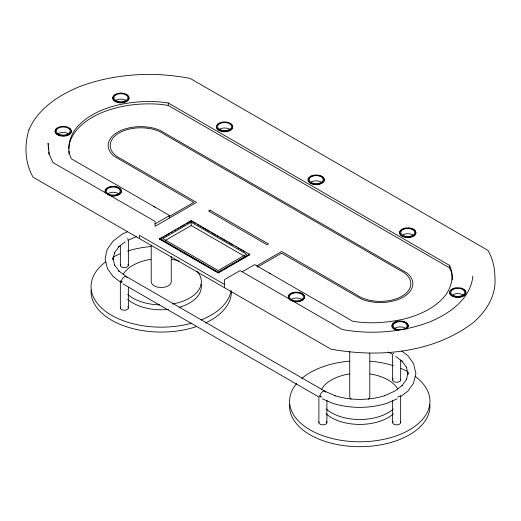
<?xml version="1.0" encoding="UTF-8"?>
<svg xmlns="http://www.w3.org/2000/svg" width="521" height="521" viewBox="0 0 521 521"><rect width="100%" height="100%" fill="white"/><g stroke="black" fill="none" stroke-linecap="round" stroke-linejoin="round"><path stroke-width="0.78" d="M472.905 276.084C470.463 299.412 448.881 314.111 428.861 322.252C401.3 332.437 371.037 334.729 342.167 329.519L240.083 270.581L224.551 279.549L224.551 287.735M114.613 252.431L112.966 259.64L112.966 257.947L114.613 265.156L114.223 264.427L119.088 271.207L118.534 270.712L126.369 276.605L324.902 391.225L335.114 395.752L334.697 395.647C350.959 400.629 368.575 400.629 384.837 395.647L384.42 395.752L394.631 391.225L402.466 385.332L401.912 385.827L406.777 379.054L406.387 379.783L408.034 372.567L408.034 374.26L406.387 367.051M249.37 254.163L249.722 254.782L249.37 254.163L218.169 272.177L217.817 272.796L218.527 272.796L218.169 272.177L160.032 238.611L159.673 239.224L217.817 272.796L218.527 272.796L249.722 254.782L249.722 254.372L191.227 220.598L159.673 238.813L159.673 239.224L163.496 237.016M114.223 253.16L119.088 246.381L118.534 246.876L125.164 241.887M400.512 396.768L407.93 391.108L413.485 383.365L415.921 373.414L413.485 363.469L407.93 355.726L401.763 351.004M155.063 223.874L169.559 215.505L169.559 217.96M168.837 216.743L193.682 202.395L114.132 156.254A32.536 18.782 0 0 1 117.7 132.139A32.536 18.782 0 0 1 159.478 130.074L406.901 272.926A32.536 18.782 0 0 1 403.332 297.048A32.536 18.782 0 0 1 361.554 299.106L281.601 253.16L257.446 267.104M164.883 236.221L169.735 233.415M171.122 232.613L172.51 231.812M173.897 231.018L175.974 229.813M177.361 229.012L178.749 228.211M180.136 227.41L184.988 224.61M186.375 223.809L190.536 221.405M191.227 221.008L191.578 220.806L190.875 220.806L191.227 221.008L191.227 220.598M191.227 222.239L162.865 238.611L218.169 270.542L246.531 254.163L191.227 222.239L191.227 225.508L244.434 256.228M165.632 240.285L191.227 225.508M204.707 228.791L205.066 228.589M235.883 246.791L236.241 246.589M218.866 272.19L221.633 270.588M223.717 269.383L227.879 266.986M229.26 266.185L230.647 265.384M232.731 264.18L234.118 263.385M235.505 262.584L236.886 261.783M238.273 260.982L240.357 259.777M241.744 258.976L243.131 258.182M244.512 257.381L249.722 254.372M242.219 271.799L254.645 264.629L352.717 321.255C369.754 324.042 387.266 322.812 404.055 319.021A80.123 46.258 0 0 0 445.65 295.003C451.746 286.615 454.527 274.912 449.519 265.365L168.283 102.995C151.246 100.208 133.734 101.439 116.945 105.229A80.123 46.258 0 0 0 75.35 129.247C69.254 137.635 66.473 149.338 71.481 158.885L169.559 215.505M256.723 265.886L281.601 251.519L356.52 294.782A30.511 17.616 0 0 0 401.899 296.221A30.511 17.616 0 0 0 399.412 270.021L164.512 134.398A30.511 17.616 0 0 0 119.133 132.966A30.511 17.616 0 0 0 121.621 159.166L196.515 202.395L155.063 226.329L155.063 221.418L52.914 162.519L49.241 154.157L48.095 143.255L48.095 144.48M127.339 231.825L122.357 234.033L113.07 241.099L107.124 249.579L105.079 258.794L107.515 268.745L113.07 276.488L120.488 282.148M127.827 240.337L136.58 236.456L136.163 236.56M397.217 398.806L386.842 403.326C369.278 408.705 350.255 408.705 332.691 403.326L322.317 398.806M452.267 279.81A80.123 46.258 0 0 0 451.323 271.929L449.519 267.82L168.283 105.45L161.165 104.408A80.123 46.258 0 0 0 68.772 148.57M153.995 206.524L155.004 207.097M191.904 221.399L195.271 223.346M197.296 224.512L198.644 225.287M199.992 226.068L201.34 226.843M202.689 227.625L204.037 228.406M205.404 229.194L209.559 231.591M210.946 232.392L215.792 235.192M217.179 235.993L218.566 236.794M219.953 237.589L221.334 238.39M222.721 239.191L224.798 240.389M226.186 241.19L227.573 241.991M228.96 242.793L233.115 245.189M237.908 247.957L239.256 248.738M240.604 249.513L241.952 250.295M243.3 251.07L244.649 251.851M388.399 352.001L392.626 354.443L392.626 379.965M159.673 238.813L160.032 239.022L160.032 238.611M160.728 239.426L162.129 240.233M164.232 241.444L165.632 242.258M167.033 243.066L168.433 243.874M170.536 245.085L171.937 245.892M173.337 246.707L178.241 249.533M179.641 250.347L181.041 251.155M183.145 252.366L187.345 254.795M189.449 256.006L193.656 258.436M195.056 259.243L199.96 262.07M201.36 262.884L203.457 264.095M204.864 264.902L206.264 265.71M207.664 266.524L209.064 267.332M211.168 268.543L212.568 269.35M213.968 270.165L215.368 270.972M224.551 284.459L139.465 235.336L139.465 238.611M123.028 283.938L318.885 397.015L318.885 422.538M269.207 273.037L270.204 273.616M395.836 356.507L402.466 361.496L401.912 361.001L406.777 367.78M48.179 146.486L48.505 149.605M48.753 151.937L48.994 154.275M449.519 265.365L449.519 267.82M400.649 360.083L400.649 379.965M400.649 396.292L400.649 422.538M392.626 400.271L392.626 422.538M369.793 353.238L369.793 396.338A10.029 5.79 0 0 1 368.451 399.236M349.741 351.61L349.741 396.338A10.029 5.79 0 0 0 351.082 399.236M326.908 400.271L326.908 422.538M218.169 272.177L218.169 272.587M171.259 256.508L171.259 281.718A10.029 5.79 0 0 1 161.236 287.507A10.029 5.79 0 0 1 151.207 281.718L151.207 245.124M168.283 102.995L168.283 105.45M128.374 239.894L128.374 265.345M128.374 287.182L128.374 307.918M120.351 245.463L120.351 265.345M120.351 281.672L120.351 307.918M69.019 154.099A80.123 46.258 0 0 1 68.739 150.934M71.182 130.556A8.134 4.696 0 0 1 61.732 136.144A8.134 4.696 0 0 1 56.411 128.967M69.273 128.394A8.134 4.696 0 0 1 70.478 129.403M128.628 96.776A8.134 4.696 0 0 1 120.273 102.911A8.134 4.696 0 0 1 113.65 96.105M114.848 95.096A8.134 4.696 0 0 1 116.463 94.294M126.329 94.737A8.134 4.696 0 0 1 127.71 95.669M231.181 124.343A8.134 4.696 0 0 1 226.498 131.67A8.134 4.696 0 0 1 216.567 126.369M217.172 125.196A8.134 4.696 0 0 1 219.816 123.308M118.99 188.081A8.134 4.696 0 0 1 120.279 193.747A8.134 4.696 0 0 1 111.136 195.935M105.385 192.614A8.134 4.696 0 0 1 107.489 188.081M109.169 187.332A8.134 4.696 0 0 1 110.459 186.987M116.02 186.987A8.134 4.696 0 0 1 118.469 187.801M321.926 176.658A8.134 4.696 0 0 1 322.408 182.995A8.134 4.696 0 0 1 311.512 183.822A8.134 4.696 0 0 1 309.135 177.628M310.431 176.658A8.134 4.696 0 0 1 311.519 176.131M312.112 175.916A8.134 4.696 0 0 1 313.401 175.564M318.956 175.564A8.134 4.696 0 0 1 320.246 175.916M408.464 228.178A8.134 4.696 0 0 1 414.918 235.082A8.134 4.696 0 0 1 401.378 235.766A8.134 4.696 0 0 1 405.657 228.315M463.827 289.585A8.134 4.696 0 0 1 460.479 297.152A8.134 4.696 0 0 1 449.656 292.47M450.046 291.265A8.134 4.696 0 0 1 450.958 290.158M451.375 289.826A8.134 4.696 0 0 1 452.339 289.227M452.886 288.973A8.134 4.696 0 0 1 454.091 288.536M454.735 288.367A8.134 4.696 0 0 1 456.096 288.126M460.297 288.263A8.134 4.696 0 0 1 462.212 288.79M403.782 321.835A8.134 4.696 0 0 1 406.152 329.155M397.738 330.509A8.134 4.696 0 0 1 391.968 326.068A8.134 4.696 0 0 1 397.575 321.555M401.782 321.424A8.134 4.696 0 0 1 403.137 321.665M302.147 293.824A8.134 4.696 0 0 1 303.059 299.842A8.134 4.696 0 0 1 292.958 301.399M288.543 298.364A8.134 4.696 0 0 1 291.734 293.297M292.333 293.082A8.134 4.696 0 0 1 293.616 292.737M294.984 292.522A8.134 4.696 0 0 1 297.81 292.522M299.178 292.737A8.134 4.696 0 0 1 300.461 293.082M108.277 193.447A7.02 4.051 0 0 1 118.202 193.447M57.343 134.229A7.02 4.051 0 0 1 68.446 133.734M115.675 100.436A7.02 4.051 0 0 1 125.587 100.13M219.146 129.469A7.02 4.051 0 0 1 230.275 129.638M311.213 182.024A7.02 4.051 0 0 1 321.144 182.024M402.798 234.899A7.02 4.051 0 0 1 412.723 234.899M453.088 294.619A7.02 4.051 0 0 1 463 294.925M394.879 328.223A7.02 4.051 0 0 1 404.791 327.917M401.691 329.643A7.02 4.051 0 0 1 393.329 324.629A7.02 4.051 0 0 1 404.941 322.76A7.02 4.051 0 0 1 402.277 329.546M290.321 300.031A7.02 4.051 0 0 1 301.359 299.191M201.152 284.368A40.11 23.158 0 0 1 179.165 307.344M168.472 309.409A40.11 23.158 0 0 1 127.586 299.236M197.075 271.317A40.11 23.158 0 0 1 172.386 303.964M159.628 304.857A40.11 23.158 0 0 1 127.586 294.326M123.158 274.443A40.11 23.158 0 0 1 150.856 259.347M171.617 259.347A40.11 23.158 0 0 1 179.165 261.001M393.414 413.856A40.11 23.158 0 0 1 326.12 413.856M393.414 408.946A40.11 23.158 0 0 1 326.12 408.946M321.34 389.701A40.11 23.158 0 0 1 349.383 373.974M370.144 373.974A40.11 23.158 0 0 1 397.842 389.063M231.122 290.405A70.192 40.527 0 0 1 200.976 320.037M191.923 323.079A70.192 40.527 0 0 1 106.851 312.248A70.192 40.527 0 0 1 105.548 261.959M112.907 257.244A70.192 40.527 0 0 1 119.986 253.844M127.58 251.07A70.192 40.527 0 0 1 150.882 246.55M415.452 376.585A70.192 40.527 0 0 1 410.535 429.239A70.192 40.527 0 0 1 319.66 434.514A70.192 40.527 0 0 1 296.683 383.476M301.679 378.5A70.192 40.527 0 0 1 349.409 361.17M370.118 361.17A70.192 40.527 0 0 1 393.42 365.69M401.014 368.464A70.192 40.527 0 0 1 408.093 371.864M231.428 291.545A70.192 40.527 0 0 1 205.417 323.033M196.332 326.641A70.192 40.527 0 0 1 125.014 326.257A70.192 40.527 0 0 1 91.09 290.041M429.91 404.661A70.192 40.527 0 0 1 359.764 446.692A70.192 40.527 0 0 1 289.624 404.661M106.193 193.421A8.134 4.696 0 0 1 112.529 186.394A8.134 4.696 0 0 1 120.879 192.679A8.134 4.696 0 0 1 107.489 194.392M398.422 330.288A8.134 4.696 0 0 1 392.554 323.938A8.134 4.696 0 0 1 404.4 321.711A8.134 4.696 0 0 1 406.152 328.829M289.357 299.165A8.134 4.696 0 0 1 295.687 292.144A8.134 4.696 0 0 1 304.036 298.422A8.134 4.696 0 0 1 290.646 300.135M121.621 282.512A4.012 2.318 -60 0 1 123.627 277.341A4.012 2.318 -60 0 1 127.104 277.654M122.357 282.089A4.012 2.318 0 0 1 120.488 280.682M320.154 397.132A4.012 2.318 -60 0 1 322.16 391.961A4.012 2.318 -60 0 1 325.638 392.274M321.861 396.937A4.012 2.318 0 0 1 319.425 395.862M400.512 395.302A4.012 2.318 0 0 1 397.673 396.937M393.798 353.766A4.012 2.318 0 0 1 393.16 353.284M127.84 238.664A4.012 2.318 0 0 1 127.202 239.146M127.84 264.186A4.012 2.318 0 0 1 124.89 267.638A4.012 2.318 0 0 1 120.488 264.746M127.84 306.758A4.012 2.318 0 0 1 124.89 310.216A4.012 2.318 0 0 1 120.488 307.318M400.512 379.366A4.012 2.318 0 0 1 396.11 382.264A4.012 2.318 0 0 1 393.16 378.806M400.512 421.938A4.012 2.318 0 0 1 396.11 424.836A4.012 2.318 0 0 1 393.16 421.378M326.367 421.378A4.012 2.318 0 0 1 323.417 424.836A4.012 2.318 0 0 1 319.021 421.938M28.981 129.618C24.181 145.235 24.826 162.871 33.11 177.205L330.907 349.142C379.281 357.947 433.713 353.062 473.739 322.219C484.751 312.437 493.537 299.705 494.95 284.7C495.393 272.789 494.162 260.728 487.89 250.321L190.093 78.384C153.428 71.384 114.828 73.461 79.733 86.558C58.984 95.167 38.307 108.29 28.981 129.618M209.989 210.178L208.569 210.992L267.065 244.766L268.484 243.952L209.989 210.178M109.729 194.58A7.02 4.051 0 0 0 120.26 191.07A7.02 4.051 0 0 0 109.729 187.56A7.02 4.051 0 0 0 109.729 194.58M59.394 134.431A7.02 4.051 0 0 0 70.237 131.253A7.02 4.051 0 0 0 60.045 127.424A7.02 4.051 0 0 0 59.394 134.431M116.209 100.755A7.02 4.051 0 0 0 127.769 98.573A7.02 4.051 0 0 0 118.723 93.884A7.02 4.051 0 0 0 116.209 100.755M220.181 129.762A7.02 4.051 0 0 0 231.532 127.248A7.02 4.051 0 0 0 222.083 122.832A7.02 4.051 0 0 0 220.181 129.762M311.213 182.519A7.02 4.051 0 0 0 322.961 180.702A7.02 4.051 0 0 0 314.365 175.74A7.02 4.051 0 0 0 311.213 182.519M404.25 236.033A7.02 4.051 0 0 0 414.781 232.522A7.02 4.051 0 0 0 404.25 229.012A7.02 4.051 0 0 0 404.25 236.033M453.941 295.791A7.02 4.051 0 0 0 464.784 292.613A7.02 4.051 0 0 0 454.599 288.784A7.02 4.051 0 0 0 453.941 295.791M292.887 300.33A7.02 4.051 0 0 0 303.417 296.82A7.02 4.051 0 0 0 292.887 293.31A7.02 4.051 0 0 0 292.887 300.33M58.788 134.972A8.134 4.696 0 0 0 71.344 131.285A8.134 4.696 0 0 0 59.544 126.85A8.134 4.696 0 0 0 58.788 134.972M115.467 101.23A8.134 4.696 0 0 0 128.856 98.71A8.134 4.696 0 0 0 118.378 93.279A8.134 4.696 0 0 0 115.467 101.23M219.484 130.263A8.134 4.696 0 0 0 232.633 127.352A8.134 4.696 0 0 0 221.685 122.233A8.134 4.696 0 0 0 219.484 130.263M312.112 183.718A8.134 4.696 0 0 0 324.309 179.654A8.134 4.696 0 0 0 312.112 175.584A8.134 4.696 0 0 0 312.112 183.718M403.69 236.593A8.134 4.696 0 0 0 415.888 232.522A8.134 4.696 0 0 0 403.69 228.459A8.134 4.696 0 0 0 403.69 236.593M453.335 296.332A8.134 4.696 0 0 0 465.891 292.646A8.134 4.696 0 0 0 454.091 288.211A8.134 4.696 0 0 0 453.335 296.332"/></g></svg>
